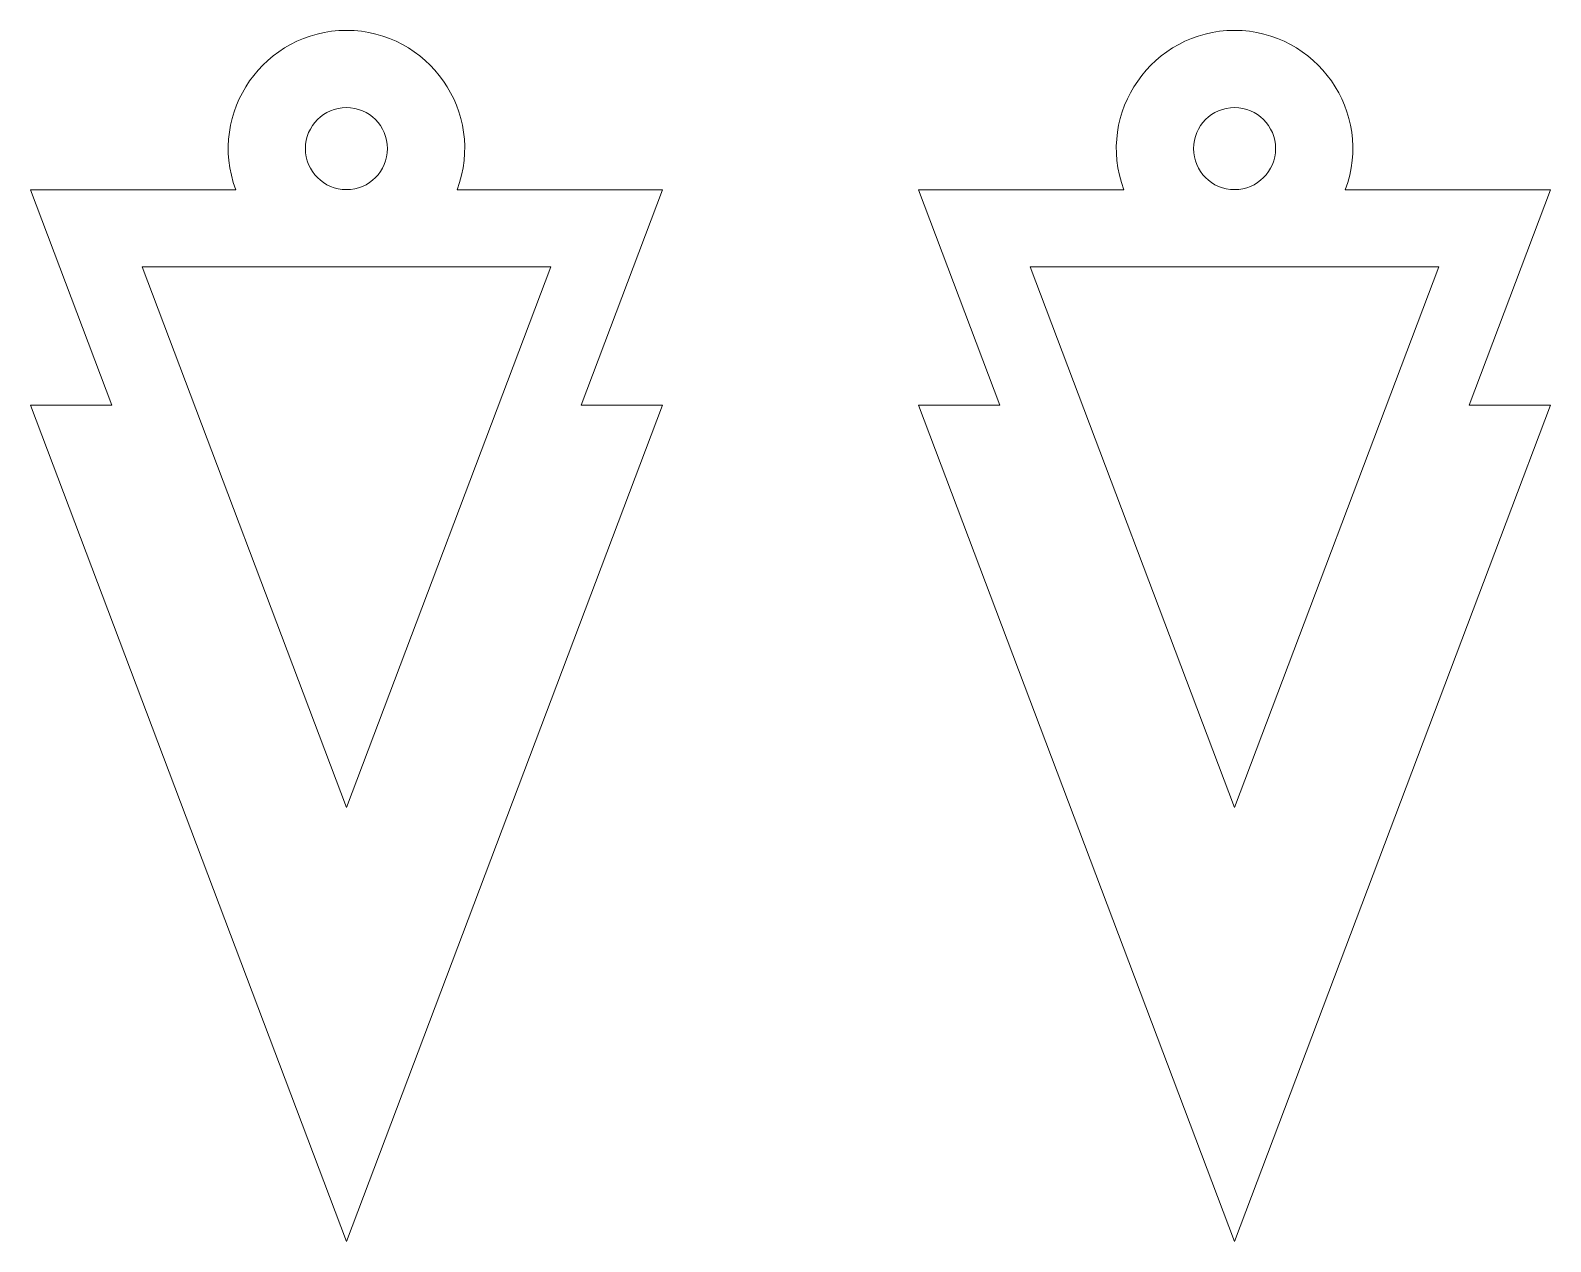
# Model space of a CAD drawing. Header units: inches. Extents: x 62 to 220, y 9 to 135.
import ezdxf

# ---------------------------------------------------------------- set-up
doc = ezdxf.new("R2010")
doc.units = ezdxf.units.IN
doc.header["$MEASUREMENT"] = 0
doc.layers.add('_U+0421_U+043B_U+043E_U+0439 1', color=7, linetype='Continuous')

msp = doc.modelspace()

# ---------------------------------------------------------------- linework, layer by layer
at = {"layer": '_U+0421_U+043B_U+043E_U+0439 1', "color": 1, "lineweight": 9, "true_color": 0xff0000}
for points in [[(95, 53.93), (73.82, 109.99), (116.18, 109.99), (95, 53.93)], [(165.86, 109.99), (208.22, 109.99), (187.04, 53.93), (165.86, 109.99)]]:
    msp.add_lwpolyline(points, dxfattribs=at)
for points, knots in [([(127.75, 117.99), (127.75, 117.99), (106.47, 117.99), (106.47, 117.99), (109.47, 126.02), (103.49, 134.51), (95, 134.51), (86.53, 134.51), (80.53, 126.03), (83.53, 117.99), (83.53, 117.99), (62.25, 117.99), (62.25, 117.99), (62.25, 117.99), (70.69, 95.64), (70.69, 95.64), (70.69, 95.64), (62.25, 95.64), (62.25, 95.64), (62.25, 95.64), (95, 8.94), (95, 8.94), (95, 8.94), (127.75, 95.64), (127.75, 95.64), (127.75, 95.64), (119.31, 95.64), (119.31, 95.64), (119.31, 95.64), (127.75, 117.99), (127.75, 117.99)], [0, 0, 0, 0, 1, 1, 1, 2, 2, 2, 3, 3, 3, 4, 4, 4, 5, 5, 5, 6, 6, 6, 7, 7, 7, 8, 8, 8, 9, 9, 9, 10, 10, 10, 10]), ([(162.73, 95.64), (162.73, 95.64), (154.29, 95.64), (154.29, 95.64), (154.29, 95.64), (187.04, 8.94), (187.04, 8.94), (187.04, 8.94), (219.79, 95.64), (219.79, 95.64), (219.79, 95.64), (211.35, 95.64), (211.35, 95.64), (211.35, 95.64), (219.79, 117.99), (219.79, 117.99), (219.79, 117.99), (198.51, 117.99), (198.51, 117.99), (201.52, 126.03), (195.51, 134.51), (187.04, 134.51), (178.56, 134.51), (172.57, 126.02), (175.57, 117.99), (175.57, 117.99), (154.29, 117.99), (154.29, 117.99), (154.29, 117.99), (162.73, 95.64), (162.73, 95.64)], [0, 0, 0, 0, 1, 1, 1, 2, 2, 2, 3, 3, 3, 4, 4, 4, 5, 5, 5, 6, 6, 6, 7, 7, 7, 8, 8, 8, 9, 9, 9, 10, 10, 10, 10]), ([(95, 126.51), (97.35, 126.51), (99.25, 124.6), (99.25, 122.26), (99.25, 119.91), (97.35, 118), (95, 118), (92.65, 118), (90.75, 119.91), (90.75, 122.26), (90.75, 124.6), (92.65, 126.51), (95, 126.51)], [0, 0, 0, 0, 1, 1, 1, 2, 2, 2, 3, 3, 3, 4, 4, 4, 4]), ([(191.29, 122.26), (191.29, 119.91), (189.39, 118), (187.04, 118), (184.69, 118), (182.79, 119.91), (182.79, 122.26), (182.79, 124.6), (184.69, 126.51), (187.04, 126.51), (189.39, 126.51), (191.29, 124.6), (191.29, 122.26)], [0, 0, 0, 0, 1, 1, 1, 2, 2, 2, 3, 3, 3, 4, 4, 4, 4])]:
    msp.add_open_spline(points, degree=3, knots=knots, dxfattribs=at)

doc.saveas('drawing.dxf')
